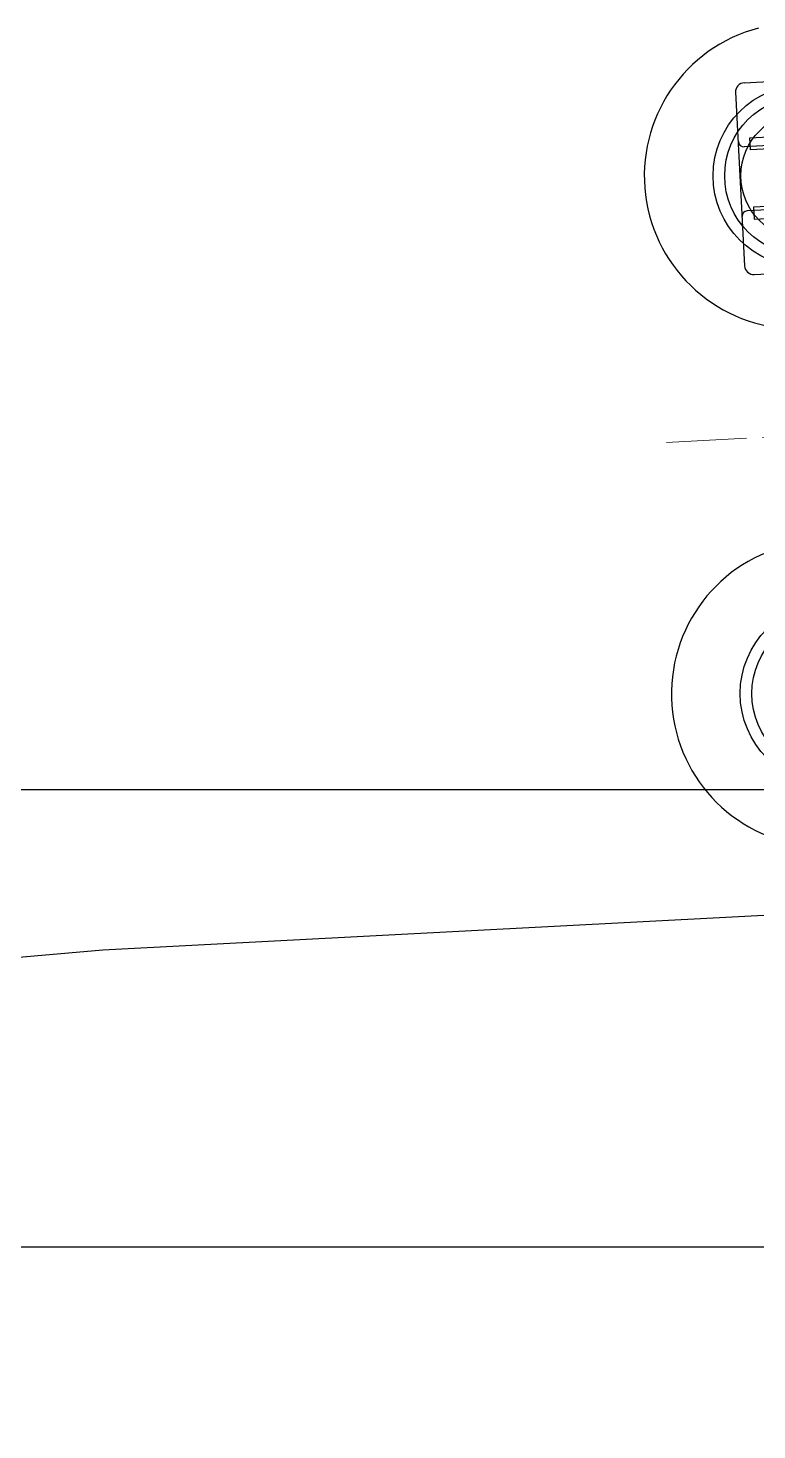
# Model space of a CAD drawing. Extents: x -114252 to 133381, y -28335 to 130380.
# Drawn here: x 31091 to 35072, y 5500 to 13163 of the extents above; entities that cross this region are included whole.
import ezdxf

# ---------------------------------------------------------------- set-up
doc = ezdxf.new("R2010")
doc.units = 0
doc.header["$LTSCALE"] = 3.5
doc.header["$MEASUREMENT"] = 0
doc.linetypes.add('CENTER', pattern=[2, 1.25, -0.25, 0.25, -0.25])
doc.layers.get('0').update_dxf_attribs({"linetype": 'CONTINUOUS'})
for name, color, linetype in [('_REFERENCE', 253, 'CONTINUOUS'), ('Cyan-1', 4, 'CONTINUOUS'), ('piplayeq', 200, 'CONTINUOUS')]:
    doc.layers.add(name, color=color, linetype=linetype)
doc.layers.add('CENTRELINES', color=1, linetype='CENTER', lineweight=5)

# ---------------------------------------------------------------- blocks, each defined once
blk = doc.blocks.new('tensioner_profile')
for p, q in [((-3498.4, 1941.6), (-2098.4, 1941.6)), ((-3548.4, 1891.6), (-3548.4, 941.6)), ((-2873.4, 1591.6), (-3516.8, 1591.6)), ((-2863.4, 1241.6), (-3518.4, 1241.6)), ((-3498.4, 891.6), (-2619, 891.6))]:
    blk.add_line(p, q)
for points in [[(-2933.4, 1574.1), (-3483.4, 1574.1), (-3483.4, 1639.1), (-2933.4, 1639.1)], [(-2933.4, 1259.1), (-3483.4, 1259.1), (-3483.4, 1194.1), (-2933.4, 1194.1)]]:
    blk.add_lwpolyline(points, close=True)
for centre in [(-3198.4, 1416.6), (-3198.4, -1417.1)]:
    blk.add_circle(centre, 497.3)
at = {"ltscale": 10}
for centre, radius in [((-3198.4, 1417), 433.7), ((-3198.4, 1417), 345.3), ((-3198.4, -1417.9), 433.7)]:
    blk.add_circle(centre, radius, dxfattribs=at)
for centre, radius, start, end in [((-3235.5, 1417.5), 835.6, 101.63751, 266.61007), ((-3498.4, 1891.6), 50, 90, 180), ((-3516.8, 1621.6), 30, 180, 270), ((-3518.4, 1211.6), 30, 90, 180), ((-3498.4, 941.6), 50, 180, 270), ((-3235.5, -1417.5), 835.6, 93.38993, 258.36249)]:
    blk.add_arc(centre, radius, start, end)
at = {"layer": 'CENTRELINES', "ltscale": 100}
blk.add_line((-4024.8, 0), (3958.6, 0), dxfattribs=at)
blk = doc.blocks.new('s2000_hull')
at = {"lineweight": 30}
blk.add_line((0, 9000), (120168, 9000), dxfattribs=at)
blk.add_lwpolyline([(0, 5500), (1500, 5500), (31500, 8124.7), (48200, 9000)], dxfattribs=at)

msp = doc.modelspace()

# ---------------------------------------------------------------- linework, layer by layer
at = {"layer": 'Cyan-1'}
msp.add_line((133381.1, 6500), (-114251.7, 6500), dxfattribs=at)

# ---------------------------------------------------------------- block references
at = {"layer": '_REFERENCE'}
msp.add_blockref('s2000_hull', (0, 0), dxfattribs=at)
at = {"layer": 'piplayeq', "rotation": 3}
msp.add_blockref('tensioner_profile', (38597.4, 11107.9), dxfattribs=at)

doc.saveas('drawing.dxf')
